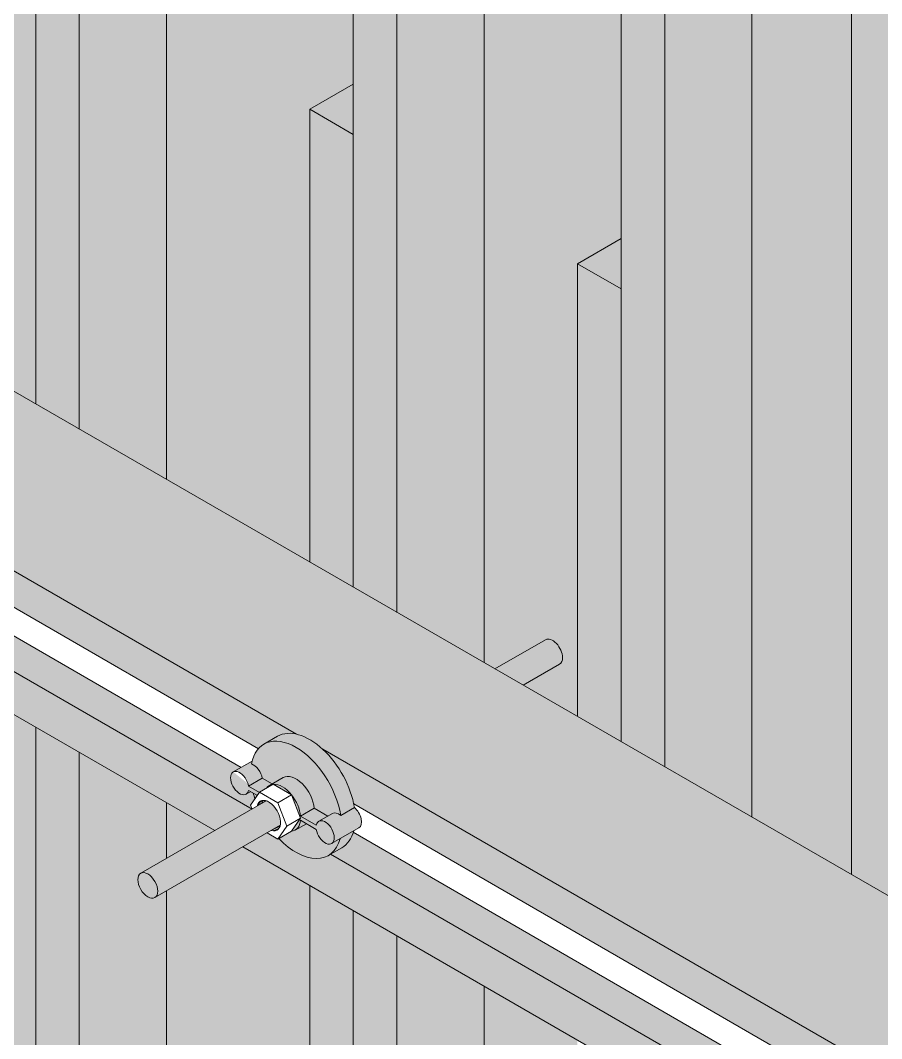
# Model space of a CAD drawing. Extents: x -23436 to 4767, y -4131 to 9755.
# Drawn here: x -14786.8 to -14703, y 8245.6 to 8344.8 of the extents above; entities that cross this region are included whole.
import ezdxf

# ---------------------------------------------------------------- set-up
doc = ezdxf.new("R2010")
doc.units = 0
doc.layers.get('0').update_dxf_attribs({"lineweight": 13})
doc.layers.add('3D.', color=254, linetype='Continuous')
doc.layers.add('Reaproveitamento', color=252, linetype='Continuous')
doc.layers.add('Escora de Viga', color=250, linetype='Continuous', lineweight=20)
doc.layers.add('Madeira', color=100, linetype='Continuous', lineweight=13)

msp = doc.modelspace()

# ---------------------------------------------------------------- hatches: boundary and pattern name
at = {"layer": '3D.'}
h = msp.add_hatch(color=256, dxfattribs=at)
edge = h.paths.add_edge_path()
edge.add_line((-14776.81718451985, 8405.429216161227), (-14772.57366004128, 8402.979216161331))
edge.add_line((-14772.5736600411, 8402.979216161331), (-14772.5736600411, 8300.079216161235))
edge.add_line((-14772.5736600411, 8300.079216161235), (-14758.63065104037, 8292.029216161334))
edge.add_line((-14758.63065104037, 8292.029216161334), (-14758.63065104037, 8336.129216161326))
edge.add_line((-14758.63065104037, 8336.129216161326), (-14754.38712656168, 8338.579216161337))
edge.add_line((-14754.38712656168, 8338.579216161337), (-14754.38712656168, 8382.679216161227))
edge.add_line((-14754.38712656168, 8382.679216161227), (-14745.90007760447, 8387.579216161235))
edge.add_line((-14745.90007760476, 8387.579216161235), (-14741.65655312607, 8385.129216161326))
edge.add_line((-14741.65655312607, 8385.129216161326), (-14741.65655312607, 8282.229216161331))
edge.add_line((-14741.65655312607, 8282.229216161331), (-14740.60339625146, 8281.621175756141))
edge.add_line((-14740.60339625146, 8281.621175756141), (-14735.67401464506, 8284.467155553635))
edge.add_ellipse((-14734.988157517, 8283.279216161334), major_axis=(-0.6858571279792418, 1.187939392393313), ratio=0.5773502691896261, start_angle=224.9999999999837, end_angle=359.99999999998846, ccw=False)
edge.add_ellipse((-14734.988157517, 8283.279216161334), major_axis=(-0.6858571279792418, 1.187939392393313), ratio=0.5773502691896261, start_angle=179.9999999999886, end_angle=224.9999999999837, ccw=False)
edge.add_line((-14734.302300389, 8282.091276768931), (-14737.85996773969, 8280.03725656633))
edge.add_line((-14737.85996773957, 8280.03725656633), (-14732.56328638633, 8276.979216161331))
edge.add_line((-14732.56328638633, 8276.979216161331), (-14732.56328638633, 8321.079216161235))
edge.add_line((-14732.56328638633, 8321.079216161235), (-14728.31976190775, 8323.529216161334))
edge.add_line((-14728.31976190775, 8323.529216161334), (-14728.31976190775, 8367.629216161238))
edge.add_line((-14728.31976190775, 8367.629216161238), (-14719.83271295078, 8372.529216161334))
edge.add_line((-14719.83271295078, 8372.529216161334), (-14715.58918847215, 8370.079216161337))
edge.add_line((-14715.58918847215, 8370.079216161337), (-14715.58918847215, 8267.179216161328))
edge.add_line((-14715.58918847215, 8267.179216161328), (-14705.88970394987, 8261.579216161337))
edge.add_line((-14705.88970394987, 8261.579216161337), (-14705.88970394987, 8354.679216161328))
edge.add_line((-14705.88970394987, 8354.679216161328), (-14698.61509055809, 8358.879216161238))
edge.add_line((-14698.61509055809, 8358.879216161238), (-14698.61509055809, 8360.979216161331))
edge.add_line((-14698.61509055809, 8360.979216161331), (-14785.304233477, 8411.029216161334))
edge.add_line((-14785.30423347688, 8411.029216161334), (-14785.30423347688, 8400.529216161334))
edge.add_line((-14785.30423347688, 8400.529216161334), (-14776.81718451985, 8405.429216161227))
h = msp.add_hatch(color=9, dxfattribs=at)
edge = h.paths.add_edge_path()
edge.add_line((-14811.97781591334, 8322.829216161235), (-14827.13326047956, 8314.079216161235))
edge.add_line((-14827.13326047956, 8314.079216161235), (-14819.3119488581, 8309.56357979114))
edge.add_ellipse((-14818.03999373993, 8303.929216161227), major_axis=(-3.132520536443655, 5.425684724873319), ratio=0.5773502691896255, start_angle=298.3144101119618, end_angle=331.68558988805887, ccw=False)
edge.add_ellipse((-14818.03999373993, 8303.929216161227), major_axis=(-3.132520536443655, 5.425684724873319), ratio=0.5773502691896255, start_angle=236.2930856372678, end_angle=298.3144101119618)
edge.add_line((-14816.76803862189, 8308.094852531432), (-14759.90260615847, 8275.263579791137))
edge.add_ellipse((-14758.63065104037, 8269.629216161326), major_axis=(-3.132520536443655, 5.425684724873319), ratio=0.5773502691896255, start_angle=298.3144101119219, end_angle=331.68558988803625, ccw=False)
edge.add_ellipse((-14758.63065104037, 8269.629216161326), major_axis=(-3.132520536443655, 5.425684724873319), ratio=0.5773502691896255, start_angle=236.2930856372692, end_angle=298.3144101119219)
edge.add_line((-14757.35869592197, 8273.794852531531), (-14700.49326345879, 8240.963579791134))
edge.add_ellipse((-14699.22130834057, 8235.329216161337), major_axis=(-3.132520536443655, 5.425684724873319), ratio=0.5773502691896255, start_angle=298.3144101118969, end_angle=331.68558988821826, ccw=False)
edge.add_ellipse((-14699.22130834057, 8235.329216161337), major_axis=(-3.132520536443655, 5.425684724873319), ratio=0.5773502691896255, start_angle=236.2930856372643, end_angle=298.3144101118969)
edge.add_line((-14697.94935322263, 8239.494852531427), (-14690.12804160082, 8234.979216161331))
edge.add_line((-14690.12804160082, 8234.979216161331), (-14674.97259703478, 8243.72921616123))
edge.add_line((-14674.97259703478, 8243.72921616123), (-14811.97781591334, 8322.829216161235))
h = msp.add_hatch(color=9, dxfattribs=at)
edge = h.paths.add_edge_path(flags=17)
edge.add_ellipse((-14818.03999373993, 8303.929216161227), major_axis=(-3.132520536443653, 5.425684724873324), ratio=0.5773502691896261, start_angle=240.74120646398728, end_angle=298.31441011186524, ccw=False)
edge.add_line((-14813.77608150216, 8302.855211954216), (-14763.62644009625, 8273.849494512137))
edge.add_ellipse((-14759.95966694826, 8268.86190846903), major_axis=(3.132520536443653, -5.425684724873324), ratio=0.5773502691896261, start_angle=180.0000000000087, end_angle=190.8636130244274, ccw=False)
edge.add_line((-14763.09218748486, 8274.287593193834), (-14761.76317157673, 8275.05490088623))
edge.add_ellipse((-14758.63065104037, 8269.629216161326), major_axis=(-3.132520536443653, 5.425684724873324), ratio=0.5773502691896261, start_angle=331.68558988815494, end_angle=360, ccw=False)
edge.add_line((-14759.90260615847, 8275.263579791137), (-14816.76803862189, 8308.094852531432))
h = msp.add_hatch(color=9, dxfattribs=at)
edge = h.paths.add_edge_path(flags=17)
edge.add_ellipse((-14818.03999373993, 8303.929216161227), major_axis=(-3.132520536443653, 5.425684724873324), ratio=0.5773502691896261, start_angle=180.0000000000026, end_angle=208.9739441521155, ccw=False)
edge.add_line((-14814.90747320357, 8298.503531436336), (-14816.0184771456, 8297.862093011428))
edge.add_line((-14816.0184771456, 8297.862093011428), (-14764.24588977489, 8267.971175756133))
edge.add_line((-14764.24588977489, 8267.971175756133), (-14764.24319746079, 8267.972730164534))
edge.add_line((-14764.24319746067, 8267.972730164534), (-14764.38971997525, 8268.350370007322))
edge.add_line((-14764.38971997525, 8268.350370007322), (-14763.95728601127, 8268.965572070114))
edge.add_ellipse((-14759.95966694826, 8268.86190846903), major_axis=(3.132520536443653, -5.425684724873324), ratio=0.5773502691896261, start_angle=244.8768740700738, end_angle=250.5264724854295, ccw=False)
edge.add_line((-14764.12580149634, 8269.527996602426), (-14764.37712660858, 8269.673099223512))
edge.add_line((-14764.37712660858, 8269.673099223512), (-14764.82642859478, 8269.413694600824))
edge.add_ellipse((-14765.45293270198, 8270.49883154582), major_axis=(0.6265041072887299, -1.085136944974663), ratio=0.5773502691896263, start_angle=179.9999999999984, end_angle=359.9999999999844, ccw=False)
edge.add_ellipse((-14765.45293270198, 8270.49883154582), major_axis=(0.6265041072887299, -1.085136944974663), ratio=0.5773502691896263, start_angle=56.536959032801, end_angle=179.9999999999983)
edge.add_line((-14766.07943680925, 8271.583968490917), (-14765.31429641899, 8272.025722501234))
edge.add_line((-14765.31429641899, 8272.025722501132), (-14813.78210919672, 8300.058698272422))
h = msp.add_hatch(color=8, dxfattribs=at)
edge = h.paths.add_edge_path()
edge.add_ellipse((-14734.988157517, 8283.279216161334), major_axis=(-0.6858571279792413, 1.187939392393315), ratio=0.577350269189626, start_angle=179.9999999999885, end_angle=224.9999999999837)
edge.add_ellipse((-14734.988157517, 8283.279216161334), major_axis=(-0.6858571279792413, 1.187939392393315), ratio=0.577350269189626, start_angle=224.9999999999837, end_angle=359.9999999999883)
edge.add_line((-14735.67401464489, 8284.467155553635), (-14740.60339625146, 8281.621175756141))
edge.add_line((-14740.60339625146, 8281.621175756141), (-14737.85996773969, 8280.03725656633))
edge.add_line((-14737.85996773957, 8280.03725656633), (-14734.30230038888, 8282.091276768931))
h = msp.add_hatch(color=8, dxfattribs=at)
edge = h.paths.add_edge_path()
edge.add_ellipse((-14758.63065104037, 8269.629216161326), major_axis=(-3.132520536443653, 5.425684724873324), ratio=0.5773502691896261, start_angle=240.0280419755354, end_angle=298.3144101118478)
edge.add_ellipse((-14758.63065104037, 8269.629216161326), major_axis=(-3.132520536443653, 5.425684724873324), ratio=0.5773502691896261, start_angle=298.3144101118478, end_angle=331.6855898881549)
edge.add_ellipse((-14758.63065104037, 8269.629216161326), major_axis=(-3.132520536443653, 5.425684724873324), ratio=0.5773502691896261, start_angle=331.6855898881549, end_angle=360)
edge.add_line((-14761.76317157673, 8275.054900886129), (-14763.09218748497, 8274.287593193834))
edge.add_ellipse((-14759.95966694826, 8268.86190846903), major_axis=(3.132520536443653, -5.425684724873324), ratio=0.5773502691896261, start_angle=56.29308563726602, end_angle=180.0000000000087, ccw=False)
edge.add_line((-14755.61538728858, 8267.355471972829), (-14754.2863713804, 8268.122779665022))
edge.add_ellipse((-14758.63065104037, 8269.629216161326), major_axis=(-3.132520536443653, 5.425684724873324), ratio=0.5773502691896261, start_angle=236.2930856372691, end_angle=240.0280419755354)
h = msp.add_hatch(color=8, dxfattribs=at)
edge = h.paths.add_edge_path()
edge.add_ellipse((-14759.95966694826, 8268.86190846903), major_axis=(3.132520536443653, -5.425684724873324), ratio=0.5773502691896261, start_angle=56.29308563726573, end_angle=180.0000000000078)
edge.add_ellipse((-14759.95966694826, 8268.86190846903), major_axis=(3.132520536443653, -5.425684724873324), ratio=0.5773502691896261, start_angle=180.0000000000078, end_angle=190.8636130244265)
edge.add_ellipse((-14759.95966694826, 8268.86190846903), major_axis=(3.132520536443653, -5.425684724873324), ratio=0.5773502691896261, start_angle=190.8636130244265, end_angle=210.1537718029654)
edge.add_ellipse((-14759.95966694826, 8268.86190846903), major_axis=(3.132520536443653, -5.425684724873324), ratio=0.5773502691896261, start_angle=210.1537718029654, end_angle=213.7069143627356)
edge.add_ellipse((-14764.1239167938, 8271.266139238129), major_axis=(0.6265041072887299, -1.085136944974663), ratio=0.5773502691896263, start_angle=56.536959032818515, end_angle=146.7236510024956, ccw=False)
edge.add_line((-14763.25580723795, 8270.96955133691), (-14762.28848125647, 8270.411065421229))
edge.add_line((-14762.28848125647, 8270.411065421229), (-14761.21267516307, 8271.032182358833))
edge.add_ellipse((-14759.95966694826, 8268.86190846903), major_axis=(-1.253008214577459, 2.170273889949326), ratio=0.5773502691896263, start_angle=230.7391704772651, end_angle=359.9999999999937, ccw=False)
edge.add_line((-14758.19652810543, 8268.048575167837), (-14756.87122319658, 8267.283410022037))
edge.add_line((-14756.87122319658, 8267.283410022037), (-14756.42192121038, 8267.542814644725))
edge.add_ellipse((-14755.79541710288, 8266.457677699831), major_axis=(0.6265041072887299, -1.085136944974663), ratio=0.5773502691896263, start_angle=123.27634899746599, end_angle=179.9999999999622, ccw=False)
h = msp.add_hatch(color=9, dxfattribs=at)
edge = h.paths.add_edge_path(flags=17)
edge.add_ellipse((-14758.63065104037, 8269.629216161326), major_axis=(-3.132520536443653, 5.425684724873324), ratio=0.5773502691896261, start_angle=240.0280419755356, end_angle=298.31441011184785, ccw=False)
edge.add_line((-14754.35211008789, 8268.485376481522), (-14704.25255543135, 8239.508628381229))
edge.add_ellipse((-14700.5503242488, 8234.561908469028), major_axis=(3.132520536443653, -5.425684724873324), ratio=0.5773502691896261, start_angle=180.0000000000067, end_angle=191.6896421900221, ccw=False)
edge.add_line((-14703.68284478517, 8239.987593193831), (-14702.35382887723, 8240.75490088614))
edge.add_ellipse((-14699.22130834057, 8235.329216161337), major_axis=(-3.132520536443653, 5.425684724873324), ratio=0.5773502691896261, start_angle=331.6855898881364, end_angle=360, ccw=False)
edge.add_line((-14700.49326345879, 8240.963579791134), (-14757.3586959222, 8273.794852531531))
h = msp.add_hatch(color=8, dxfattribs=at)
edge = h.paths.add_edge_path()
edge.add_ellipse((-14764.1239167938, 8271.266139238129), major_axis=(0.6265041072887299, -1.085136944974663), ratio=0.5773502691896263, start_angle=56.53695903281846, end_angle=146.7236510024955)
edge.add_ellipse((-14759.95966694826, 8268.86190846903), major_axis=(3.132520536443653, -5.425684724873324), ratio=0.5773502691896261, start_angle=210.1537718029658, end_angle=213.7069143627355, ccw=False)
edge.add_line((-14764.24183138927, 8272.644910474834), (-14766.07943680919, 8271.583968490917))
edge.add_ellipse((-14765.45293270198, 8270.49883154582), major_axis=(0.6265041072887299, -1.085136944974663), ratio=0.5773502691896263, start_angle=56.53695903280101, end_angle=179.9999999999984, ccw=False)
edge.add_line((-14764.58482314607, 8270.20224364463), (-14763.25580723795, 8270.96955133691))
h = msp.add_hatch(color=8, dxfattribs=at)
edge = h.paths.add_edge_path()
edge.add_ellipse((-14765.45293270198, 8270.49883154582), major_axis=(0.6265041072887299, -1.085136944974663), ratio=0.5773502691896263, start_angle=56.536959032801, end_angle=179.9999999999983)
edge.add_ellipse((-14765.45293270198, 8270.49883154582), major_axis=(0.6265041072887299, -1.085136944974663), ratio=0.5773502691896263, start_angle=179.9999999999983, end_angle=359.9999999999844)
edge.add_ellipse((-14765.45293270198, 8270.49883154582), major_axis=(0.6265041072887299, -1.085136944974663), ratio=0.5773502691896263, start_angle=359.9999999999844, end_angle=393.4630409671918)
edge.add_line((-14764.58482314607, 8269.793012875425), (-14763.72471997557, 8269.296432078323))
edge.add_line((-14763.72471997557, 8269.296432078323), (-14763.52010459088, 8269.58752810021))
edge.add_line((-14763.52010459088, 8269.58752810021), (-14764.58482314607, 8270.20224364463))
h = msp.add_hatch(color=8, dxfattribs=at)
edge = h.paths.add_edge_path()
edge.add_ellipse((-14761.2886828565, 8268.094600776722), major_axis=(1.253008214577459, -2.170273889949326), ratio=0.5773502691896263, start_angle=179.9999999999853, end_angle=194.9999999998886, ccw=False)
edge.add_line((-14762.54169107108, 8270.264874666524), (-14762.28848125647, 8270.411065421229))
edge.add_line((-14762.28848125647, 8270.411065421229), (-14763.25580723795, 8270.96955133691))
edge.add_line((-14763.25580723795, 8270.96955133691), (-14764.58482314607, 8270.20224364463))
edge.add_line((-14764.58482314607, 8270.20224364463), (-14763.52010459088, 8269.58752810021))
edge.add_line((-14763.52010459088, 8269.58752810021), (-14763.50370937017, 8269.610852756627))
edge.add_line((-14763.50370937005, 8269.610852756627), (-14762.82329824108, 8270.003688305123))
h = msp.add_hatch(color=8, dxfattribs=at)
edge = h.paths.add_edge_path()
edge.add_ellipse((-14759.95966694826, 8268.86190846903), major_axis=(-1.253008214577459, 2.170273889949326), ratio=0.5773502691896263, start_angle=230.739170477265, end_angle=359.9999999999937)
edge.add_line((-14761.21267516307, 8271.032182358833), (-14762.54169107108, 8270.264874666524))
edge.add_ellipse((-14761.2886828565, 8268.094600776722), major_axis=(1.253008214577459, -2.170273889949326), ratio=0.5773502691896263, start_angle=165.0000000000357, end_angle=179.9999999999853, ccw=False)
edge.add_ellipse((-14761.2886828565, 8268.094600776722), major_axis=(1.253008214577459, -2.170273889949326), ratio=0.5773502691896263, start_angle=104.99999999998141, end_angle=165.0000000000357, ccw=False)
edge.add_ellipse((-14761.2886828565, 8268.094600776722), major_axis=(1.253008214577459, -2.170273889949326), ratio=0.5773502691896263, start_angle=50.739170477261496, end_angle=104.99999999998141, ccw=False)
edge.add_line((-14759.52554401361, 8267.28126747563), (-14758.19652810537, 8268.048575167837))
h = msp.add_hatch(color=8, dxfattribs=at)
edge = h.paths.add_edge_path(flags=17)
edge.add_ellipse((-14761.2886828565, 8268.094600776722), major_axis=(1.253008214577459, -2.170273889949326), ratio=0.5773502691896263, start_angle=104.9999999999814, end_angle=165.0000000000352)
edge.add_line((-14762.17469346199, 8270.378160448921), (-14760.40267225118, 8269.355083525823))
h = msp.add_hatch(color=8, dxfattribs=at)
edge = h.paths.add_edge_path()
edge.add_ellipse((-14762.61769876468, 8267.327293084325), major_axis=(-0.81445533947535, 1.410678028467062), ratio=0.577350269189626, start_angle=212.6368975033224, end_angle=327.3631024962776)
edge.add_line((-14762.8643093788, 8268.768831569732), (-14775.07817051718, 8261.717155553635))
edge.add_ellipse((-14774.39231338906, 8260.529216161334), major_axis=(-0.6858571279792413, 1.187939392393315), ratio=0.577350269189626, start_angle=179.9999999999742, end_angle=359.9999999999741, ccw=False)
edge.add_line((-14773.70645626129, 8259.341276768931), (-14761.49259512256, 8266.392952784927))
h = msp.add_hatch(color=8, dxfattribs=at)
edge = h.paths.add_edge_path()
edge.add_ellipse((-14759.95966694826, 8268.86190846903), major_axis=(3.132520536443653, -5.425684724873324), ratio=0.5773502691896261, start_angle=244.8768740700737, end_angle=250.5264724854294)
edge.add_line((-14763.95728601138, 8268.965572070114), (-14763.72471997557, 8269.296432078323))
edge.add_line((-14763.72471997557, 8269.296432078323), (-14764.12580149634, 8269.527996602426))
h = msp.add_hatch(color=8, dxfattribs=at)
edge = h.paths.add_edge_path()
edge.add_ellipse((-14757.12443301118, 8265.690370007333), major_axis=(0.6265041072887299, -1.085136944974663), ratio=0.5773502691896263, start_angle=360.0000000000088, end_angle=539.9999999999844)
edge.add_ellipse((-14757.12443301118, 8265.690370007333), major_axis=(0.6265041072887299, -1.085136944974663), ratio=0.5773502691896263, start_angle=539.9999999999844, end_angle=573.4630409671951)
edge.add_line((-14757.99254256686, 8266.39618867793), (-14759.52554401361, 8267.28126747563))
edge.add_ellipse((-14761.2886828565, 8268.094600776722), major_axis=(1.253008214577459, -2.170273889949326), ratio=0.5773502691896263, start_angle=50.73917047726147, end_angle=104.9999999999814)
edge.add_line((-14760.40267225118, 8269.355083525823), (-14759.51666164563, 8267.071523853638))
edge.add_line((-14759.51666164563, 8267.071523853638), (-14760.40267225118, 8265.811041104216))
edge.add_ellipse((-14761.2886828565, 8268.094600776722), major_axis=(1.253008214577459, -2.170273889949326), ratio=0.5773502691896263, start_angle=345.0000000000186, end_angle=359.9999999999965)
edge.add_ellipse((-14761.2886828565, 8268.094600776722), major_axis=(1.253008214577459, -2.170273889949326), ratio=0.5773502691896263, start_angle=359.9999999999965, end_angle=399.2608295227279)
edge.add_line((-14759.52554401361, 8266.872036706323), (-14757.99254256686, 8265.986957908639))
edge.add_ellipse((-14757.12443301118, 8265.690370007333), major_axis=(0.6265041072887299, -1.085136944974663), ratio=0.5773502691896263, start_angle=236.5369590328147, end_angle=360.0000000000088)
for points in [[(-14772.5736600411, 8268.579216161337), (-14772.5736600411, 8263.163135351135), (-14767.88319647063, 8265.871175756229)], [(-14758.63065104037, 8260.529216161334), (-14765.13976795886, 8264.287256566431), (-14772.5736600411, 8259.995296971525), (-14772.5736600411, 8216.079216161235), (-14758.63065104037, 8208.029216161334)]]:
    msp.add_hatch(color=256, dxfattribs=at).paths.add_polyline_path(points)
h = msp.add_hatch(color=8, dxfattribs=at)
edge = h.paths.add_edge_path()
edge.add_line((-14756.87122319658, 8267.283410022037), (-14758.19652810537, 8268.048575167837))
edge.add_line((-14758.19652810543, 8268.048575167837), (-14759.52554401361, 8267.28126747563))
edge.add_line((-14759.52554401361, 8267.28126747563), (-14757.99254256686, 8266.39618867793))
edge.add_ellipse((-14757.12443301118, 8265.690370007333), major_axis=(0.6265041072887299, -1.085136944974663), ratio=0.5773502691896263, start_angle=539.9999999999843, end_angle=573.4630409671953, ccw=False)
edge.add_line((-14757.75093711833, 8266.77550695243), (-14756.87122319658, 8267.283410022037))
h = msp.add_hatch(color=8, dxfattribs=at)
edge = h.paths.add_edge_path()
edge.add_ellipse((-14754.46640119488, 8267.224985392038), major_axis=(-0.6265041072887299, 1.085136944974663), ratio=0.5773502691896263, start_angle=180.0000000000127, end_angle=303.2763489974697)
edge.add_line((-14754.2863713804, 8268.122779665022), (-14755.61538728858, 8267.355471972829))
edge.add_ellipse((-14755.79541710288, 8266.457677699831), major_axis=(0.6265041072887299, -1.085136944974663), ratio=0.5773502691896263, start_angle=123.276348997466, end_angle=179.9999999999621)
edge.add_line((-14756.42192121015, 8267.542814644725), (-14757.75093711833, 8266.77550695243))
edge.add_ellipse((-14757.12443301118, 8265.690370007333), major_axis=(0.6265041072887299, -1.085136944974663), ratio=0.5773502691896263, start_angle=360.00000000000887, end_angle=539.9999999999843, ccw=False)
edge.add_line((-14756.49792890369, 8264.605233062424), (-14753.83989708767, 8266.13984844713))
h = msp.add_hatch(color=8, dxfattribs=at)
edge = h.paths.add_edge_path()
edge.add_line((-14758.95986854834, 8266.545443824421), (-14759.52554401332, 8266.872036706323))
edge.add_ellipse((-14761.2886828565, 8268.094600776722), major_axis=(1.253008214577459, -2.170273889949326), ratio=0.5773502691896263, start_angle=359.9999999999969, end_angle=399.2608295227278, ccw=False)
edge.add_line((-14760.03567464197, 8265.924326886628), (-14758.95986854845, 8266.545443824421))
h = msp.add_hatch(color=8, dxfattribs=at)
edge = h.paths.add_edge_path()
edge.add_ellipse((-14758.63065104037, 8269.629216161326), major_axis=(-3.132520536443653, 5.425684724873324), ratio=0.5773502691896261, start_angle=180.0000000000025, end_angle=208.2575950046177)
edge.add_ellipse((-14758.63065104037, 8269.629216161326), major_axis=(-3.132520536443653, 5.425684724873324), ratio=0.5773502691896261, start_angle=208.2575950046177, end_angle=210.1537718029698)
edge.add_line((-14754.34848659947, 8265.846214155436), (-14755.67750250759, 8265.078906463126))
edge.add_ellipse((-14759.95966694826, 8268.86190846903), major_axis=(3.132520536443653, -5.425684724873324), ratio=0.5773502691896261, start_angle=360.00000000000813, end_angle=390.1537718029655, ccw=False)
edge.add_line((-14756.62497039333, 8263.57123589983), (-14756.60913444597, 8263.562093011426))
edge.add_line((-14756.60913444597, 8263.562093011426), (-14755.49813050365, 8264.203531436333))
h = msp.add_hatch(color=9, dxfattribs=at)
edge = h.paths.add_edge_path()
edge.add_ellipse((-14758.63065104037, 8269.629216161326), major_axis=(-3.132520536443653, 5.425684724873324), ratio=0.5773502691896261, start_angle=180.0000000000026, end_angle=208.2575950046181, ccw=False)
edge.add_line((-14755.49813050365, 8264.203531436333), (-14756.60913444597, 8263.562093011426))
edge.add_line((-14756.60913444597, 8263.562093011426), (-14704.83654707515, 8233.67117575613))
edge.add_line((-14704.83654707515, 8233.67117575613), (-14704.83385476111, 8233.672730164531))
edge.add_line((-14704.83385476111, 8233.672730164531), (-14704.98037727574, 8234.050370007333))
edge.add_line((-14704.98037727574, 8234.050370007333), (-14704.54794331147, 8234.665572070126))
edge.add_ellipse((-14700.5503242488, 8234.561908469028), major_axis=(3.132520536443653, -5.425684724873324), ratio=0.5773502691896261, start_angle=244.8768740700738, end_angle=250.5264724854344, ccw=False)
edge.add_line((-14704.71645879665, 8235.227996602322), (-14704.96778390884, 8235.373099223523))
edge.add_line((-14704.96778390884, 8235.373099223523), (-14705.41708589486, 8235.113694600923))
edge.add_ellipse((-14706.04359000236, 8236.198831545817), major_axis=(0.6265041072887299, -1.085136944974663), ratio=0.5773502691896263, start_angle=180.0000000000092, end_angle=360.0000000000328, ccw=False)
edge.add_ellipse((-14706.04359000236, 8236.198831545817), major_axis=(0.6265041072887299, -1.085136944974663), ratio=0.5773502691896263, start_angle=56.536959032794186, end_angle=180.0000000000092, ccw=False)
edge.add_line((-14706.59468742718, 8237.327504559218), (-14705.95805805667, 8237.695062697721))
edge.add_line((-14705.95805805667, 8237.695062697721), (-14754.38838993218, 8265.706360139216))
h = msp.add_hatch(color=8, dxfattribs=at)
edge = h.paths.add_edge_path()
edge.add_ellipse((-14757.12443301118, 8265.690370007333), major_axis=(0.6265041072887299, -1.085136944974663), ratio=0.5773502691896263, start_angle=236.536959032815, end_angle=360.00000000000887, ccw=False)
edge.add_line((-14757.99254256686, 8265.986957908639), (-14758.95986854845, 8266.545443824421))
edge.add_line((-14758.95986854834, 8266.545443824421), (-14760.03567464197, 8265.924326886628))
edge.add_ellipse((-14761.2886828565, 8268.094600776722), major_axis=(1.253008214577459, -2.170273889949326), ratio=0.5773502691896263, start_angle=345.00000000001864, end_angle=359.9999999999969, ccw=False)
edge.add_line((-14760.40267225118, 8265.811041104216), (-14761.63861464868, 8265.097469428323))
edge.add_ellipse((-14759.95966694826, 8268.86190846903), major_axis=(3.132520536443653, -5.425684724873324), ratio=0.5773502691896261, start_angle=292.7288384360552, end_angle=360.0000000000081)
edge.add_ellipse((-14759.95966694826, 8268.86190846903), major_axis=(3.132520536443653, -5.425684724873324), ratio=0.5773502691896261, start_angle=360.0000000000081, end_angle=390.1537718029654)
edge.add_line((-14755.67750250747, 8265.078906463126), (-14756.49792890369, 8264.605233062424))
h = msp.add_hatch(color=8, dxfattribs=at)
edge = h.paths.add_edge_path()
edge.add_ellipse((-14774.39231338906, 8260.529216161334), major_axis=(-0.6858571279792418, 1.187939392393313), ratio=0.5773502691896261, start_angle=180.0000000000007, end_angle=360.0000000000007)
edge.add_ellipse((-14774.39231338906, 8260.529216161334), major_axis=(-0.6858571279792418, 1.187939392393313), ratio=0.5773502691896261, start_angle=8.194332370608354e-13, end_angle=180.0000000000007)
h = msp.add_hatch(color=256, dxfattribs=at)
edge = h.paths.add_edge_path()
edge.add_line((-14741.65655312607, 8198.229216161331), (-14740.60339625146, 8197.621175756141))
edge.add_line((-14740.60339625146, 8197.621175756141), (-14735.67401464506, 8200.467155553635))
edge.add_ellipse((-14734.988157517, 8199.279216161334), major_axis=(-0.6858571279792418, 1.187939392393313), ratio=0.5773502691896261, start_angle=225.0000000000164, end_angle=359.99999999995396, ccw=False)
edge.add_ellipse((-14734.988157517, 8199.279216161334), major_axis=(-0.6858571279792418, 1.187939392393313), ratio=0.5773502691896261, start_angle=180.0000000000231, end_angle=225.0000000000164, ccw=False)
edge.add_line((-14734.302300389, 8198.091276768931), (-14737.85996773969, 8196.03725656633))
edge.add_line((-14737.85996773957, 8196.037256566431), (-14732.56328638633, 8192.979216161331))
edge.add_line((-14732.56328638633, 8192.979216161331), (-14732.56328638633, 8245.479216161331))
edge.add_line((-14732.56328638633, 8245.479216161331), (-14741.65655312607, 8250.729216161331))
edge.add_line((-14741.65655312607, 8250.729216161331), (-14741.65655312607, 8198.229216161331))
at = {"layer": 'Reaproveitamento', "true_color": 0xf26722}
h = msp.add_hatch(color=30, dxfattribs=at)
h.dxf.hatch_style = 1
h.paths.add_polyline_path([(-14772.5736600411, 8402.979216161331), (-14781.06070899813, 8398.079216161337), (-14781.06070899813, 8304.979216161157), (-14772.5736600411, 8300.079216161184)])
h = msp.add_hatch(color=30, dxfattribs=at)
h.dxf.hatch_style = 1
h.paths.add_polyline_path([(-14781.06070899813, 8398.079216161337), (-14785.30423347688, 8400.529216161334), (-14785.30423347688, 8307.429216161278), (-14781.06070899813, 8304.979216161157)])
h = msp.add_hatch(color=30, dxfattribs=at)
h.dxf.hatch_style = 1
h.paths.add_polyline_path([(-14741.65655312607, 8385.129216161326), (-14750.14360208316, 8380.229216161331), (-14750.14360208316, 8287.129216161213), (-14741.65655312607, 8282.229216161208)])
h = msp.add_hatch(color=30, dxfattribs=at)
h.dxf.hatch_style = 1
h.paths.add_polyline_path([(-14750.14360208316, 8380.229216161331), (-14754.38712656168, 8382.679216161227), (-14754.38712656168, 8289.579216161199), (-14750.14360208316, 8287.129216161213)])
h = msp.add_hatch(color=30, dxfattribs=at)
h.dxf.hatch_style = 1
h.paths.add_polyline_path([(-14715.58918847215, 8370.079216161337), (-14724.07623742924, 8365.179216161328), (-14724.07623742924, 8272.079216161192), (-14715.58918847215, 8267.179216161185)])
h = msp.add_hatch(color=30, dxfattribs=at)
h.dxf.hatch_style = 1
h.paths.add_polyline_path([(-14724.07623742924, 8365.179216161328), (-14728.31976190775, 8367.629216161238), (-14728.31976190775, 8274.529216161178), (-14724.07623742924, 8272.079216161192)])
h = msp.add_hatch(color=30, dxfattribs=at)
h.dxf.hatch_style = 1
h.paths.add_polyline_path([(-14785.30423347688, 8351.529216161232), (-14793.7912824338, 8356.429216161328), (-14793.7912824338, 8312.329216161183), (-14785.30423347688, 8307.429216161278)])
h = msp.add_hatch(color=30, dxfattribs=at)
h.dxf.hatch_style = 1
h.paths.add_polyline_path([(-14701.6461794713, 8352.229216161331), (-14705.88970394987, 8354.679216161328), (-14705.88970394987, 8261.57921616124), (-14701.6461794713, 8259.12921616122)])
h = msp.add_hatch(color=30, dxfattribs=at)
h.dxf.hatch_style = 1
h.paths.add_polyline_path([(-14754.38712656168, 8338.579216161337), (-14758.63065104037, 8336.129216161326), (-14754.38712656168, 8333.679216161328)])
h = msp.add_hatch(color=30, dxfattribs=at)
h.dxf.hatch_style = 1
h.paths.add_polyline_path([(-14754.38712656168, 8333.679216161328), (-14758.63065104037, 8336.129216161326), (-14758.63065104037, 8292.029216161287), (-14754.38712656168, 8289.579216161199)])
h = msp.add_hatch(color=30, dxfattribs=at)
h.dxf.hatch_style = 1
h.paths.add_polyline_path([(-14728.31976190775, 8323.529216161334), (-14732.56328638633, 8321.079216161235), (-14728.31976190775, 8318.629216161326)])
h = msp.add_hatch(color=30, dxfattribs=at)
h.dxf.hatch_style = 1
h.paths.add_polyline_path([(-14732.56328638633, 8321.079216161235), (-14732.56328638633, 8276.979216161199), (-14728.31976190775, 8274.529216161178), (-14728.31976190775, 8318.629216161326)])
h = msp.add_hatch(color=30, dxfattribs=at)
h.dxf.hatch_style = 1
h.paths.add_polyline_path([(-14796.82237134724, 8286.77921616129), (-14796.82237134724, 8282.579216161337), (-14767.88319647063, 8265.871175756227), (-14764.2458897749, 8267.971175756138)])
h = msp.add_hatch(color=30, dxfattribs=at)
h.dxf.hatch_style = 1
h.paths.add_polyline_path([(-14785.30423347688, 8275.929216161334), (-14793.7912824338, 8280.829216161226), (-14793.7912824338, 8232.608992813884), (-14785.30423347688, 8227.635468696788)])
h = msp.add_hatch(color=30, dxfattribs=at)
h.dxf.hatch_style = 1
h.paths.add_polyline_path([(-14781.06070899813, 8273.47921616122), (-14785.30423347688, 8275.929216161334), (-14785.30423347688, 8227.635468696788), (-14781.06070899813, 8225.148706638067)])
h = msp.add_hatch(color=30, dxfattribs=at)
h.dxf.hatch_style = 1
edge = h.paths.add_edge_path()
edge.add_line((-14772.5736600411, 8259.995296971569), (-14773.79143819159, 8259.292212428603))
edge.add_ellipse((-14774.39231338906, 8260.529216161334), major_axis=(-0.6858571279792407, 1.187939392393315), ratio=0.577350269189626, start_angle=1.1709744285326451e-11, end_angle=179.9999999993952, ccw=False)
edge.add_ellipse((-14774.39231338906, 8260.529216161334), major_axis=(-0.6858571279792407, 1.187939392393315), ratio=0.577350269189626, start_angle=179.9999999993952, end_angle=360.0000000000117)
edge.add_line((-14775.07817051699, 8261.717155553744), (-14772.5736600411, 8263.16313535119))
edge.add_line((-14772.5736600411, 8263.16313535119), (-14772.5736600411, 8268.579216161259))
edge.add_line((-14772.5736600411, 8268.579216161259), (-14781.06070899813, 8273.47921616122))
edge.add_line((-14781.06070899813, 8273.47921616122), (-14781.06070899813, 8225.148706638067))
edge.add_line((-14781.06070899813, 8225.148706638067), (-14772.5736600411, 8220.175182520901))
edge.add_line((-14772.5736600411, 8220.175182520901), (-14772.5736600411, 8259.995296971569))
h = msp.add_hatch(color=30, dxfattribs=at)
h.dxf.hatch_style = 1
edge = h.paths.add_edge_path()
edge.add_line((-14756.60913444591, 8263.562093011395), (-14756.82713179405, 8263.436232183803))
edge.add_ellipse((-14759.95966694826, 8268.86190846903), major_axis=(3.132520536443653, -5.42568472487332), ratio=0.5773502691896256, start_angle=292.7288384360551, end_angle=360.00026736849554, ccw=False)
edge.add_line((-14761.63861464856, 8265.097469428447), (-14761.73168815918, 8265.043733412038))
edge.add_line((-14761.73168815918, 8265.043733412038), (-14762.78059989313, 8265.649322883952))
edge.add_line((-14762.78059989313, 8265.649322883952), (-14765.13976795871, 8264.287256566282))
edge.add_line((-14765.13976795871, 8264.287256566282), (-14708.47385377118, 8231.571175756138))
edge.add_line((-14708.47385377118, 8231.571175756138), (-14704.83654707522, 8233.67117575617))
edge.add_line((-14704.83654707522, 8233.67117575617), (-14756.60913444591, 8263.562093011395))
h = msp.add_hatch(color=30, dxfattribs=at)
h.dxf.hatch_style = 1
h.paths.add_polyline_path([(-14754.38712656168, 8258.079216161184), (-14758.63065104037, 8260.529216161276), (-14758.63065104037, 8212.0043928999), (-14754.38712656168, 8209.517630841216)])
h = msp.add_hatch(color=30, dxfattribs=at)
h.dxf.hatch_style = 1
h.paths.add_polyline_path([(-14750.14360208316, 8255.629216161193), (-14754.38712656168, 8258.079216161184), (-14754.38712656168, 8209.517630841216), (-14750.14360208316, 8207.030868782633)])
h = msp.add_hatch(color=30, dxfattribs=at)
h.dxf.hatch_style = 1
h.paths.add_polyline_path([(-14741.65655312607, 8250.729216161179), (-14750.14360208316, 8255.629216161193), (-14750.14360208316, 8207.030868782633), (-14741.65655312607, 8202.05734466543)])

# ---------------------------------------------------------------- linework, layer by layer
for centre, major_axis, ratio, start_param, end_param in [((-14734.988157517, 8283.279216161334), (-0.6858571279792407, 1.187939392393315), 0.577350269189626, 3.926990816986953, 6.283185307179385), ((-14734.988157517, 8283.279216161334), (-0.6858571279792407, 1.187939392393315), 0.577350269189626, 3.141592653589591, 3.926990816986953), ((-14758.63065104037, 8269.629216161326), (-3.132520536443652, 5.425684724873317), 0.5773502691896255, 4.124092344067272, 6.283185307179584), ((-14759.95966694826, 8268.86190846903), (3.132520536443652, -5.425684724873317), 0.5773502691896255, 0.9824996904774174, 3.729889289907295), ((-14765.45293270198, 8270.49883154582), (0.6265041072887306, -1.085136944974657), 0.5773502691896263, 0.9867560841875264, 6.867225549786828), ((-14764.1239167938, 8271.266139238129), (0.6265041072887306, -1.085136944974657), 0.5773502691896263, 0.9867560841878312, 2.560810800540624), ((-14759.95966694826, 8268.86190846903), (-1.253008214577459, 2.170273889949323), 0.5773502691896263, 4.02715823814877, 6.283185307179476), ((-14761.2886828565, 8268.094600776722), (1.253008214577459, -2.170273889949323), 0.5773502691896263, 2.879793265791258, 3.403392041386993), ((-14761.2886828565, 8268.094600776722), (1.253008214577459, -2.170273889949323), 0.5773502691896263, 1.832595714593715, 2.879793265791258), ((-14759.95966694826, 8268.86190846903), (3.132520536443652, -5.425684724873317), 0.5773502691896255, 4.273907714514312, 4.372511808277725), ((-14762.61769876468, 8267.327293084325), (-0.8144553394753492, 1.410678028467061), 0.577350269189626, 2.571971334518607, 6.852806626254611), ((-14762.48479717383, 8267.40402385351), (-0.8144553394753492, 1.410678028467061), 0.577350269189626, 0.081680036833431, 0.5696213190748458), ((-14762.30759505277, 8267.506331545826), (-0.8144553394753492, 1.410678028467061), 0.577350269189626, 0.1915440191784477, 0.5696213190745097), ((-14762.13039293165, 8267.608639238128), (-0.8144553394753492, 1.410678028467061), 0.577350269189626, 0.3038128047375171, 0.5696213190750286), ((-14761.95319081064, 8267.71094693053), (-0.8144553394753492, 1.410678028467061), 0.577350269189626, 0.420203458051117, 0.5696213190747434), ((-14761.77598868946, 8267.813254622832), (-0.8144553394753492, 1.410678028467061), 0.577350269189626, 0.5430292918186347, 0.5696213190747434), ((-14761.2886828565, 8268.094600776722), (1.253008214577459, -2.170273889949323), 0.5773502691896263, 0.8855655845589151, 1.832595714593715), ((-14754.46640119488, 8267.224985392038), (-0.6265041072887306, 1.085136944974657), 0.5773502691896263, 3.141592653590011, 5.293170833433245), ((-14761.2886828565, 8268.094600776722), (1.253008214577459, -2.170273889949323), 0.5773502691896263, 6.021385919380762, 6.968416049415377), ((-14757.12443301118, 8265.690370007333), (0.6265041072887306, -1.085136944974657), 0.5773502691896263, 4.128348737777563, 10.00881820337668), ((-14755.79541710288, 8266.457677699831), (0.6265041072887306, -1.085136944974657), 0.5773502691896263, 2.151578179843391, 3.141592653589133), ((-14762.48479717383, 8267.40402385351), (-0.8144553394753492, 1.410678028467061), 0.577350269189626, 2.571971334518476, 3.059912616755841), ((-14762.30759505277, 8267.506331545826), (-0.8144553394753492, 1.410678028467061), 0.577350269189626, 2.571971334518658, 2.950048634411012), ((-14762.13039293165, 8267.608639238128), (-0.8144553394753492, 1.410678028467061), 0.577350269189626, 2.571971334518607, 2.837779848852154), ((-14761.95319081064, 8267.71094693053), (-0.8144553394753492, 1.410678028467061), 0.577350269189626, 2.571971334518943, 2.721389195538761), ((-14761.77598868946, 8267.813254622832), (-0.8144553394753492, 1.410678028467061), 0.577350269189626, 2.571971334518607, 2.598563361771212), ((-14758.63065104037, 8269.629216161326), (-3.132520536443652, 5.425684724873317), 0.5773502691896255, 3.141592653589836, 3.667875253446643), ((-14759.95966694826, 8268.86190846903), (3.132520536443652, -5.425684724873317), 0.5773502691896255, 5.10908204624769, 6.80946790703636)]:
    msp.add_ellipse(centre, major_axis=major_axis, ratio=ratio, start_param=start_param, end_param=end_param)
msp.add_ellipse((-14774.39231338906, 8260.529216161334), major_axis=(-0.6858571279792407, 1.187939392393315), ratio=0.577350269189626)
at = {"layer": 'Escora de Viga', "extrusion": (-1e-16, 0.8164965809277257, 0.5773502691896264)}
for p, q in [((-14674.97259703478, 8243.72921616123), (-14811.97781591334, 8322.829216161235)), ((-14816.76803862189, 8308.094852531432), (-14759.90260615847, 8275.263579791137)), ((-14813.77608150216, 8302.855211954216), (-14763.62644009608, 8273.849494512137)), ((-14765.31429641899, 8272.025722501132), (-14813.78210919672, 8300.058698272422)), ((-14764.24588977489, 8267.971175756133), (-14816.0184771456, 8297.862093011428)), ((-14735.67401464489, 8284.467155553635), (-14740.60339625146, 8281.621175756141)), ((-14734.302300389, 8282.091276768931), (-14737.85996773957, 8280.03725656633)), ((-14763.09218748486, 8274.287593193834), (-14761.76317157673, 8275.054900886129)), ((-14757.35869592197, 8273.794852531531), (-14700.49326345879, 8240.963579791134)), ((-14766.07943680925, 8271.583968490917), (-14764.24183138927, 8272.644910474834)), ((-14764.58482314607, 8270.20224364463), (-14763.25580723795, 8270.96955133691)), ((-14763.25580723795, 8270.96955133691), (-14762.28848125647, 8270.411065421229)), ((-14762.54169107108, 8270.264874666524), (-14761.21267516307, 8271.032182358833)), ((-14764.82642859466, 8269.413694600824), (-14764.37712660858, 8269.673099223512)), ((-14764.58482314607, 8270.20224364463), (-14763.52010459088, 8269.58752810021)), ((-14764.58482314607, 8269.793012875425), (-14763.72471997557, 8269.296432078323)), ((-14763.50370937005, 8269.610852756627), (-14762.17469346199, 8270.378160448921)), ((-14762.17469346199, 8270.378160448921), (-14760.40267225118, 8269.355083525823)), ((-14762.8643093788, 8268.768831569732), (-14775.07817051718, 8261.717155553635)), ((-14764.38971997525, 8268.350370007322), (-14763.50370937005, 8269.610852756627)), ((-14763.50370937005, 8269.610852756627), (-14761.73168815918, 8268.587775833514)), ((-14761.73168815918, 8268.587775833514), (-14760.40267225118, 8269.355083525823)), ((-14760.40267225118, 8269.355083525823), (-14759.51666164563, 8267.071523853638)), ((-14764.24319746067, 8267.972730164534), (-14764.38971997525, 8268.350370007322)), ((-14761.73168815918, 8268.587775833514), (-14760.84567755387, 8266.304216161328)), ((-14759.52554401361, 8267.28126747563), (-14758.19652810543, 8268.048575167837)), ((-14758.19652810543, 8268.048575167837), (-14756.87122319658, 8267.283410022037)), ((-14754.2863713804, 8268.122779665022), (-14755.61538728858, 8267.355471972829)), ((-14754.35211008789, 8268.485376481522), (-14704.25255543135, 8239.508628381229)), ((-14760.84567755387, 8266.304216161328), (-14759.51666164563, 8267.071523853638)), ((-14759.51666164563, 8267.071523853638), (-14760.40267225118, 8265.811041104216)), ((-14759.52554401361, 8267.28126747563), (-14757.99254256686, 8266.39618867793)), ((-14759.52554401361, 8266.872036706323), (-14757.99254256686, 8265.986957908639)), ((-14757.75093711833, 8266.77550695243), (-14756.42192121015, 8267.542814644725)), ((-14761.49259512256, 8266.392952784927), (-14773.70645626129, 8259.341276768931)), ((-14760.84567755387, 8266.304216161328), (-14761.73168815918, 8265.043733412038)), ((-14761.73168815918, 8265.043733412038), (-14760.40267225118, 8265.811041104216)), ((-14760.03567464197, 8265.924326886628), (-14758.95986854834, 8266.545443824421)), ((-14756.49792890369, 8264.605233062424), (-14753.83989708767, 8266.13984844713)), ((-14705.95805805667, 8237.695062697721), (-14754.38838993218, 8265.706360139216)), ((-14761.73168815918, 8265.043733412038), (-14762.78059989326, 8265.649322884028)), ((-14756.827146412, 8263.436223744126), (-14755.49813050365, 8264.203531436333)), ((-14704.83654707515, 8233.67117575613), (-14756.60913444597, 8263.562093011426))]:
    msp.add_line(p, q, dxfattribs=at)
at = {"layer": 'Madeira', "color": 250, "extrusion": (-1e-16, 0.8164965809277257, 0.5773502691896264)}
for p, q in [((-14772.5736600411, 8300.079216161235), (-14772.5736600411, 8402.979216161331)), ((-14785.30423347688, 8307.429216161227), (-14785.30423347688, 8400.529216161334)), ((-14781.06070899813, 8304.979216161331), (-14781.06070899813, 8398.079216161337)), ((-14741.65655312607, 8282.229216161331), (-14741.65655312607, 8385.129216161326)), ((-14754.38712656168, 8289.579216161235), (-14754.38712656168, 8382.679216161227)), ((-14750.14360208316, 8287.129216161326), (-14750.14360208316, 8380.229216161331)), ((-14715.58918847215, 8267.179216161328), (-14715.58918847215, 8370.079216161337)), ((-14728.31976190775, 8274.529216161334), (-14728.31976190775, 8367.629216161238)), ((-14724.07623742924, 8272.079216161235), (-14724.07623742924, 8365.179216161328)), ((-14705.88970394987, 8261.579216161337), (-14705.88970394987, 8354.679216161328)), ((-14785.30423347688, 8307.429216161227), (-14785.30423347688, 8351.529216161232)), ((-14754.38712656168, 8338.579216161337), (-14758.63065104037, 8336.129216161326)), ((-14758.63065104037, 8292.029216161334), (-14758.63065104037, 8336.129216161326)), ((-14758.63065104037, 8336.129216161326), (-14754.38712656168, 8333.679216161328)), ((-14754.38712656168, 8289.579216161235), (-14754.38712656168, 8333.679216161328)), ((-14728.31976190775, 8323.529216161334), (-14732.56328638633, 8321.079216161235)), ((-14732.56328638633, 8276.979216161331), (-14732.56328638633, 8321.079216161235)), ((-14732.56328638633, 8321.079216161235), (-14728.31976190775, 8318.629216161326)), ((-14728.31976190775, 8274.529216161334), (-14728.31976190775, 8318.629216161326)), ((-14796.82237134724, 8282.579216161337), (-14767.88319647063, 8265.871175756229)), ((-14785.30423347688, 8223.429216161328), (-14785.30423347688, 8275.929216161328)), ((-14785.30423347688, 8223.429216161328), (-14785.30423347688, 8275.929216161328)), ((-14781.06070899813, 8220.979216161331), (-14781.06070899813, 8273.479216161331)), ((-14772.5736600411, 8263.163135351135), (-14772.5736600411, 8268.579216161337)), ((-14765.1397679588, 8264.28725656633), (-14708.47385377118, 8231.571175756138)), ((-14772.5736600411, 8216.079216161235), (-14772.5736600411, 8259.995296971336)), ((-14758.63065104037, 8208.029216161334), (-14758.63065104037, 8260.529216161334)), ((-14754.38712656168, 8205.579216161235), (-14754.38712656168, 8258.079216161235)), ((-14754.38712656168, 8205.579216161235), (-14754.38712656168, 8258.079216161235)), ((-14750.14360208316, 8203.129216161238), (-14750.14360208316, 8255.629216161238)), ((-14741.65655312607, 8198.229216161331), (-14741.65655312607, 8250.729216161331))]:
    msp.add_line(p, q, dxfattribs=at)

doc.saveas('drawing.dxf')
